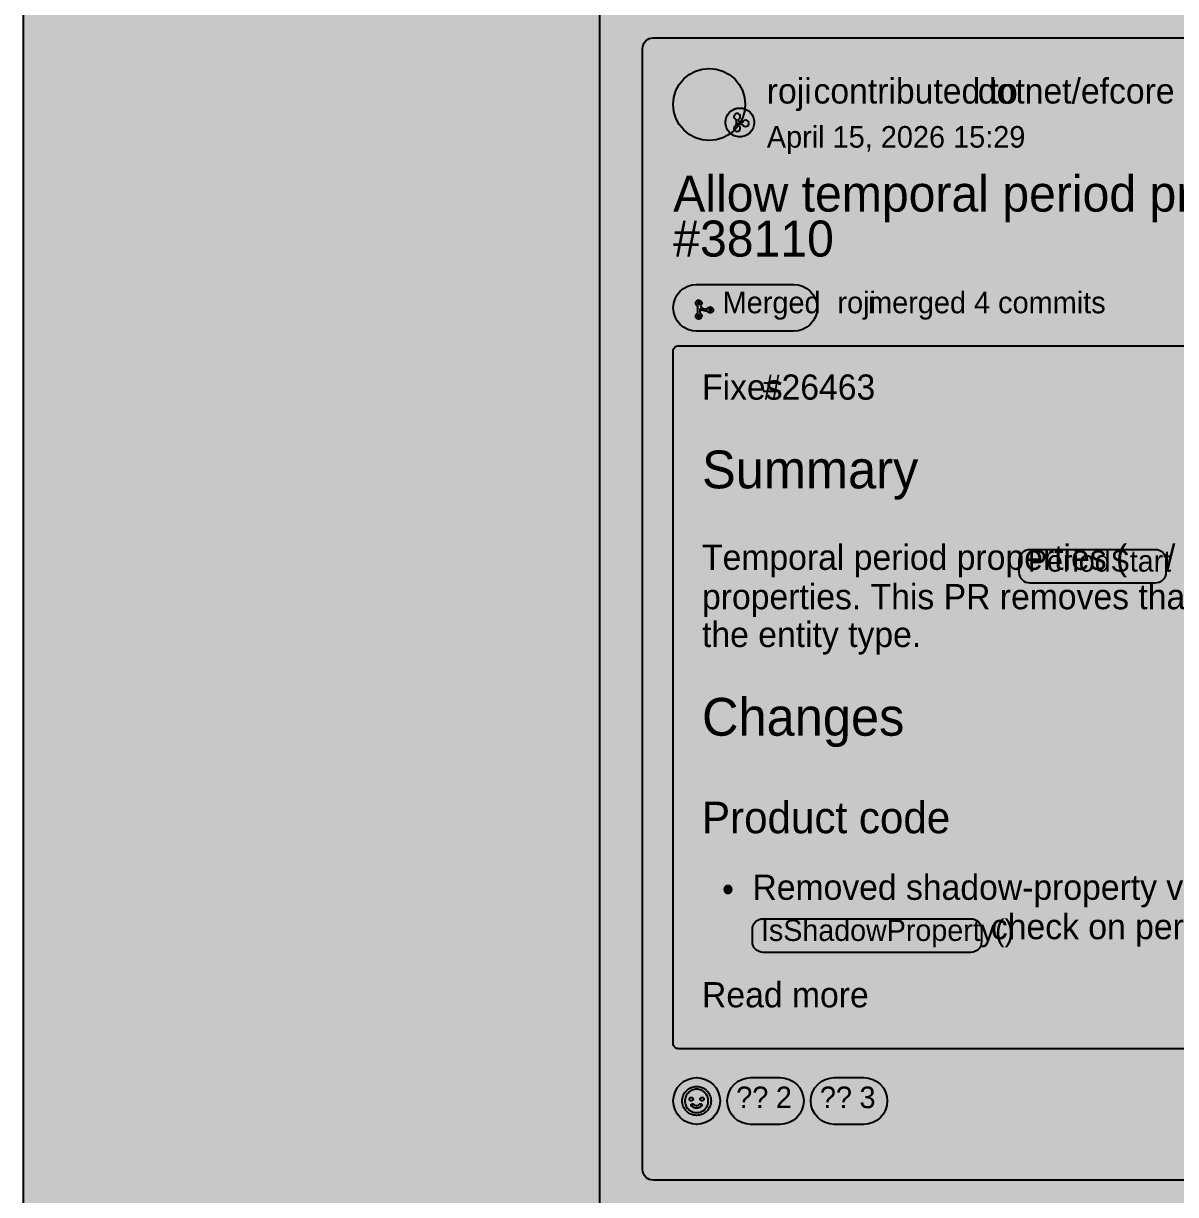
# Model space of a CAD drawing. Extents: x 0 to 2255, y 0 to 8703.
# Drawn here: x 0 to 640, y 378 to 1029 of the extents above; entities that cross this region are included whole.
import ezdxf

# ---------------------------------------------------------------- set-up
doc = ezdxf.new("R2010")
doc.units = 0

msp = doc.modelspace()

# ---------------------------------------------------------------- hatches: boundary and pattern name
at = {"true_color": 0x0d1117}
for points in [[(0, 8703), (1280, 8703), (1280, 0.44), (0, 0.44)], [(0, 8639), (1280, 8639), (1280, 0.44), (0, 0.44)], [(0, 8639), (320, 8639), (320, 0.44), (0, 0.44)], [(350, 1020.98), (998.03, 1020.98), (998.03, 1020.98), (999.2, 1020.87), (1000.33, 1020.53), (1001.36, 1019.97), (1002.27, 1019.23), (1003.02, 1018.32), (1003.57, 1017.28), (1003.92, 1016.15), (1004.03, 1014.98), (1004.03, 392.44), (1004.03, 392.44), (1003.92, 391.27), (1003.57, 390.14), (1003.02, 389.1), (1002.27, 388.19), (1001.36, 387.45), (1000.33, 386.89), (999.2, 386.55), (998.03, 386.44), (350, 386.44), (350, 386.44), (348.83, 386.55), (347.7, 386.89), (346.67, 387.45), (345.76, 388.19), (345.01, 389.1), (344.46, 390.14), (344.12, 391.27), (344, 392.44), (344, 1014.98), (344, 1014.98), (344.12, 1016.15), (344.46, 1017.28), (345.01, 1018.32), (345.76, 1019.23), (346.67, 1019.97), (347.7, 1020.53), (348.83, 1020.87), (350, 1020.98)], [(398, 981.98), (398, 981.98), (398, 981.98), (399.56, 981.83), (401.06, 981.38), (402.44, 980.64), (403.66, 979.64), (404.65, 978.43), (405.39, 977.05), (405.85, 975.55), (406, 973.98), (406, 973.98), (406, 973.98), (405.85, 972.42), (405.39, 970.92), (404.65, 969.54), (403.66, 968.33), (402.44, 967.33), (401.06, 966.59), (399.56, 966.14), (398, 965.98), (398, 965.98), (398, 965.98), (396.44, 966.14), (394.94, 966.59), (393.56, 967.33), (392.34, 968.33), (391.35, 969.54), (390.61, 970.92), (390.15, 972.42), (390, 973.98), (390, 973.98), (390, 973.98), (390.15, 975.55), (390.61, 977.05), (391.35, 978.43), (392.34, 979.64), (393.56, 980.64), (394.94, 981.38), (396.44, 981.83), (398, 981.98)]]:
    msp.add_hatch(color=256, dxfattribs=at).paths.add_polyline_path(points, flags=0)
at = {"true_color": 0x010409}
msp.add_hatch(color=256, dxfattribs=at).paths.add_polyline_path([(0, 8639), (1280, 8639), (1280, 0.44), (0, 0.44)], flags=0)
at = {"true_color": 0xffffff}
msp.add_hatch(color=256, dxfattribs=at).paths.add_polyline_path([(381, 1003.98), (381, 1003.98), (381, 1003.98), (384.9, 1003.6), (388.65, 1002.46), (392.11, 1000.61), (395.14, 998.13), (397.63, 995.1), (399.48, 991.64), (400.62, 987.89), (401, 983.98), (401, 983.98), (401, 983.98), (400.62, 980.08), (399.48, 976.33), (397.63, 972.87), (395.14, 969.84), (392.11, 967.35), (388.65, 965.51), (384.9, 964.37), (381, 963.98), (381, 963.98), (381, 963.98), (377.1, 964.37), (373.35, 965.51), (369.89, 967.35), (366.86, 969.84), (364.37, 972.87), (362.52, 976.33), (361.38, 980.08), (361, 983.98), (361, 983.98), (361, 983.98), (361.38, 987.89), (362.52, 991.64), (364.37, 995.1), (366.86, 998.13), (369.89, 1000.61), (373.35, 1002.46), (377.1, 1003.6), (381, 1003.98)], flags=0)
at = {"true_color": 0xab7df8}
h = msp.add_hatch(color=256, dxfattribs=at)
h.paths.add_polyline_path([(398, 965.98), (397.22, 966.02), (396.44, 966.14), (395.68, 966.33), (394.94, 966.59), (394.23, 966.93), (393.56, 967.33), (392.92, 967.8), (392.34, 968.33), (391.82, 968.91), (391.35, 969.54), (390.94, 970.21), (390.61, 970.92), (390.34, 971.66), (390.15, 972.42), (390.04, 973.2), (390, 973.98), (390.04, 974.77), (390.15, 975.55), (390.34, 976.31), (390.61, 977.05), (390.94, 977.76), (391.35, 978.43), (391.82, 979.06), (392.34, 979.64), (392.92, 980.17), (393.56, 980.64), (394.23, 981.04), (394.94, 981.38), (395.68, 981.64), (396.44, 981.83), (397.22, 981.95), (398, 981.98), (398.78, 981.95), (399.56, 981.83), (400.32, 981.64), (401.06, 981.38), (401.77, 981.04), (402.44, 980.64), (403.08, 980.17), (403.66, 979.64), (404.18, 979.06), (404.65, 978.43), (405.06, 977.76), (405.39, 977.05), (405.66, 976.31), (405.85, 975.55), (405.96, 974.77), (406, 973.98), (405.96, 973.2), (405.85, 972.42), (405.66, 971.66), (405.39, 970.92), (405.06, 970.21), (404.65, 969.54), (404.18, 968.91), (403.66, 968.33), (403.08, 967.8), (402.44, 967.33), (401.77, 966.93), (401.06, 966.59), (400.32, 966.33), (399.56, 966.14), (398.78, 966.02), (398, 965.98)], flags=0)
h.paths.add_polyline_path([(398.25, 977.23), (398.14, 977.85), (397.81, 978.39), (397.32, 978.78), (396.72, 978.97), (396.09, 978.94), (395.52, 978.68), (395.07, 978.24), (394.81, 977.67), (394.76, 977.04), (394.94, 976.44), (395.32, 975.94), (395.85, 975.61), (396, 975.08), (396, 974.45), (396, 973.82), (396, 973.19), (396, 972.55), (395.56, 972.21), (395.1, 971.78), (394.82, 971.22), (394.76, 970.59), (394.92, 969.99), (395.29, 969.48), (395.81, 969.13), (396.42, 968.99), (397.04, 969.07), (397.6, 969.37), (398.01, 969.85), (398.22, 970.44), (398.22, 971.06), (397.99, 971.65), (397.57, 972.12), (397.01, 972.41), (397, 973.03), (397, 973.66), (397.44, 973.42), (398.01, 973.15), (398.62, 973.01), (399.25, 972.98), (399.69, 972.7), (400.07, 972.19), (400.6, 971.86), (401.21, 971.73), (401.83, 971.83), (402.38, 972.15), (402.78, 972.63), (402.98, 973.23), (402.96, 973.86), (402.72, 974.44), (402.29, 974.89), (401.72, 975.17), (401.1, 975.23), (400.49, 975.06), (399.98, 974.69), (399.64, 974.17), (399.13, 973.98), (398.51, 974.05), (397.93, 974.3), (397.46, 974.71), (397.14, 975.25), (397.32, 975.69), (397.81, 976.08), (398.14, 976.62), (398.25, 977.23)], flags=0)
at = {"true_color": 0x8957e5}
msp.add_hatch(color=256, dxfattribs=at).paths.add_polyline_path([(374, 883.98), (427.94, 883.98), (427.94, 883.98), (430.47, 883.73), (432.91, 882.99), (435.16, 881.79), (437.13, 880.18), (438.75, 878.21), (439.95, 875.96), (440.69, 873.52), (440.94, 870.98), (440.94, 870.98), (440.94, 870.98), (440.69, 868.45), (439.95, 866.01), (438.75, 863.76), (437.13, 861.79), (435.16, 860.18), (432.91, 858.97), (430.47, 858.23), (427.94, 857.98), (374, 857.98), (374, 857.98), (371.46, 858.23), (369.03, 858.97), (366.78, 860.18), (364.81, 861.79), (363.19, 863.76), (361.99, 866.01), (361.25, 868.45), (361, 870.98), (361, 870.98), (361, 870.98), (361.25, 873.52), (361.99, 875.96), (363.19, 878.21), (364.81, 880.18), (366.78, 881.79), (369.03, 882.99), (371.46, 883.73), (374, 883.98)], flags=0)
at = {"true_color": 0xffffff}
h = msp.add_hatch(color=256, dxfattribs=at)
h.paths.add_polyline_path([(376.09, 872.12), (376.46, 871.55), (376.94, 871.06), (377.51, 870.69), (378.15, 870.46), (378.83, 870.36), (379.51, 870.36), (380.06, 870.57), (380.48, 871.1), (381.08, 871.42), (381.76, 871.47), (382.4, 871.26), (382.91, 870.81), (383.2, 870.2), (383.23, 869.52), (382.98, 868.89), (382.51, 868.4), (381.88, 868.14), (381.2, 868.15), (380.58, 868.42), (380.12, 868.92), (379.64, 869.23), (378.95, 869.23), (378.27, 869.29), (377.61, 869.44), (376.98, 869.7), (376.4, 870.06), (375.88, 870.51), (375.75, 870.14), (375.75, 869.46), (375.75, 868.78), (375.75, 868.09), (376.27, 867.72), (376.69, 867.18), (376.87, 866.53), (376.78, 865.86), (376.43, 865.28), (375.87, 864.88), (375.21, 864.74), (374.54, 864.86), (373.98, 865.24), (373.61, 865.81), (373.5, 866.48), (373.66, 867.14), (374.07, 867.69), (374.62, 868.05), (374.62, 868.73), (374.62, 869.41), (374.62, 870.1), (374.62, 870.78), (374.62, 871.47), (374.45, 872.03), (373.91, 872.45), (373.58, 873.04), (373.51, 873.71), (373.71, 874.36), (374.15, 874.88), (374.76, 875.18), (375.44, 875.22), (376.08, 874.98), (376.57, 874.52), (376.84, 873.89), (376.84, 873.21), (376.58, 872.59), (376.09, 872.12)], flags=0)
h.paths.add_polyline_path([(375.19, 865.86), (375.24, 865.86), (375.3, 865.87), (375.35, 865.88), (375.4, 865.9), (375.45, 865.93), (375.5, 865.95), (375.54, 865.99), (375.59, 866.02), (375.62, 866.07), (375.66, 866.11), (375.68, 866.16), (375.71, 866.21), (375.73, 866.26), (375.74, 866.31), (375.75, 866.37), (375.75, 866.42), (375.75, 866.48), (375.74, 866.53), (375.73, 866.59), (375.71, 866.64), (375.68, 866.69), (375.66, 866.73), (375.62, 866.78), (375.59, 866.82), (375.54, 866.86), (375.5, 866.89), (375.45, 866.92), (375.4, 866.94), (375.35, 866.96), (375.3, 866.97), (375.24, 866.98), (375.19, 866.98), (375.13, 866.98), (375.08, 866.97), (375.02, 866.96), (374.97, 866.94), (374.92, 866.92), (374.88, 866.89), (374.83, 866.86), (374.79, 866.82), (374.75, 866.78), (374.72, 866.73), (374.69, 866.69), (374.67, 866.64), (374.65, 866.59), (374.64, 866.53), (374.63, 866.48), (374.62, 866.42), (374.63, 866.37), (374.64, 866.31), (374.65, 866.26), (374.67, 866.21), (374.69, 866.16), (374.72, 866.11), (374.75, 866.07), (374.79, 866.02), (374.83, 865.99), (374.88, 865.95), (374.92, 865.93), (374.97, 865.9), (375.02, 865.88), (375.08, 865.87), (375.13, 865.86), (375.19, 865.86)], flags=0)
h.paths.add_polyline_path([(381.56, 869.23), (381.62, 869.24), (381.67, 869.25), (381.73, 869.26), (381.78, 869.28), (381.83, 869.3), (381.87, 869.33), (381.92, 869.36), (381.96, 869.4), (382, 869.44), (382.03, 869.48), (382.06, 869.53), (382.08, 869.58), (382.1, 869.63), (382.11, 869.69), (382.12, 869.74), (382.12, 869.8), (382.12, 869.85), (382.11, 869.91), (382.1, 869.96), (382.08, 870.01), (382.06, 870.06), (382.03, 870.11), (382, 870.15), (381.96, 870.19), (381.92, 870.23), (381.87, 870.26), (381.83, 870.29), (381.78, 870.32), (381.73, 870.34), (381.67, 870.35), (381.62, 870.36), (381.56, 870.36), (381.51, 870.36), (381.45, 870.35), (381.4, 870.34), (381.35, 870.32), (381.3, 870.29), (381.25, 870.26), (381.21, 870.23), (381.16, 870.19), (381.13, 870.15), (381.09, 870.11), (381.07, 870.06), (381.04, 870.01), (381.02, 869.96), (381.01, 869.91), (381, 869.85), (381, 869.8), (381, 869.74), (381.01, 869.69), (381.02, 869.63), (381.04, 869.58), (381.07, 869.53), (381.09, 869.48), (381.13, 869.44), (381.16, 869.4), (381.21, 869.36), (381.25, 869.33), (381.3, 869.3), (381.35, 869.28), (381.4, 869.26), (381.45, 869.25), (381.51, 869.24), (381.56, 869.23)], flags=0)
h.paths.add_polyline_path([(375.75, 873.55), (375.75, 873.6), (375.74, 873.66), (375.73, 873.71), (375.71, 873.76), (375.68, 873.81), (375.65, 873.86), (375.62, 873.9), (375.58, 873.94), (375.54, 873.98), (375.5, 874.01), (375.45, 874.04), (375.4, 874.07), (375.35, 874.08), (375.3, 874.1), (375.24, 874.1), (375.19, 874.11), (375.13, 874.1), (375.08, 874.1), (375.02, 874.08), (374.97, 874.06), (374.92, 874.04), (374.87, 874.01), (374.83, 873.98), (374.79, 873.94), (374.75, 873.9), (374.72, 873.86), (374.69, 873.81), (374.67, 873.76), (374.65, 873.71), (374.64, 873.65), (374.63, 873.6), (374.62, 873.54), (374.63, 873.49), (374.64, 873.43), (374.65, 873.38), (374.67, 873.33), (374.69, 873.28), (374.72, 873.23), (374.75, 873.19), (374.79, 873.15), (374.83, 873.11), (374.88, 873.08), (374.92, 873.05), (374.97, 873.02), (375.03, 873.01), (375.08, 872.99), (375.13, 872.99), (375.19, 872.98), (375.24, 872.99), (375.3, 872.99), (375.35, 873.01), (375.4, 873.03), (375.45, 873.05), (375.5, 873.08), (375.55, 873.11), (375.59, 873.15), (375.62, 873.19), (375.66, 873.23), (375.68, 873.28), (375.71, 873.33), (375.73, 873.38), (375.74, 873.44), (375.75, 873.49), (375.75, 873.55)], flags=0)
at = {"true_color": 0x151b23}
for points in [[(364, 849.98), (984.03, 849.98), (984.03, 849.98), (984.62, 849.93), (985.18, 849.76), (985.7, 849.48), (986.15, 849.11), (986.53, 848.65), (986.8, 848.13), (986.97, 847.57), (987.03, 846.98), (987.03, 462.44), (987.03, 462.44), (986.97, 461.85), (986.8, 461.29), (986.53, 460.77), (986.15, 460.32), (985.7, 459.94), (985.18, 459.67), (984.62, 459.5), (984.03, 459.44), (364, 459.44), (364, 459.44), (363.41, 459.5), (362.85, 459.67), (362.33, 459.94), (361.88, 460.32), (361.51, 460.77), (361.23, 461.29), (361.06, 461.85), (361, 462.44), (361, 846.98), (361, 846.98), (361.06, 847.57), (361.23, 848.13), (361.51, 848.65), (361.88, 849.11), (362.33, 849.48), (362.85, 849.76), (363.41, 849.93), (364, 849.98)], [(374, 443.44), (374, 443.44), (374, 443.44), (376.54, 443.19), (378.97, 442.45), (381.22, 441.25), (383.19, 439.63), (384.81, 437.66), (386.01, 435.41), (386.75, 432.97), (387, 430.44), (387, 430.44), (387, 430.44), (386.75, 427.9), (386.01, 425.46), (384.81, 423.22), (383.19, 421.25), (381.22, 419.63), (378.97, 418.43), (376.54, 417.69), (374, 417.44), (374, 417.44), (374, 417.44), (371.46, 417.69), (369.03, 418.43), (366.78, 419.63), (364.81, 421.25), (363.19, 423.22), (361.99, 425.46), (361.25, 427.9), (361, 430.44), (361, 430.44), (361, 430.44), (361.25, 432.97), (361.99, 435.41), (363.19, 437.66), (364.81, 439.63), (366.78, 441.25), (369.03, 442.45), (371.46, 443.19), (374, 443.44)]]:
    msp.add_hatch(color=256, dxfattribs=at).paths.add_polyline_path(points, flags=0)
at = {"true_color": 0x656c76}
for points in [[(559.27, 736.81), (628.75, 736.81), (628.75, 736.81), (629.92, 736.7), (631.05, 736.36), (632.08, 735.8), (632.99, 735.06), (633.74, 734.15), (634.29, 733.11), (634.63, 731.98), (634.75, 730.81), (634.75, 724.06), (634.75, 724.06), (634.63, 722.89), (634.29, 721.77), (633.74, 720.73), (632.99, 719.82), (632.08, 719.07), (631.05, 718.52), (629.92, 718.18), (628.75, 718.06), (559.27, 718.06), (559.27, 718.06), (558.1, 718.18), (556.97, 718.52), (555.93, 719.07), (555.02, 719.82), (554.28, 720.73), (553.72, 721.77), (553.38, 722.89), (553.27, 724.06), (553.27, 730.81), (553.27, 730.81), (553.38, 731.98), (553.72, 733.11), (554.28, 734.15), (555.02, 735.06), (555.93, 735.8), (556.97, 736.36), (558.1, 736.7), (559.27, 736.81)], [(411, 531.67), (526.28, 531.67), (526.28, 531.67), (527.45, 531.56), (528.58, 531.22), (529.61, 530.66), (530.52, 529.91), (531.27, 529.01), (531.82, 527.97), (532.17, 526.84), (532.28, 525.67), (532.28, 518.92), (532.28, 518.92), (532.17, 517.75), (531.82, 516.63), (531.27, 515.59), (530.52, 514.68), (529.61, 513.93), (528.58, 513.38), (527.45, 513.04), (526.28, 512.92), (411, 512.92), (411, 512.92), (409.83, 513.04), (408.7, 513.38), (407.67, 513.93), (406.76, 514.68), (406.01, 515.59), (405.46, 516.63), (405.12, 517.75), (405, 518.92), (405, 525.67), (405, 525.67), (405.12, 526.84), (405.46, 527.97), (406.01, 529.01), (406.76, 529.91), (407.67, 530.66), (408.7, 531.22), (409.83, 531.56), (411, 531.67)]]:
    msp.add_hatch(color=256, dxfattribs=at).paths.add_polyline_path(points, flags=0)
at = {"true_color": 0x9198a1}
h = msp.add_hatch(color=256, dxfattribs=at)
h.paths.add_polyline_path([(374, 438.44), (374.78, 438.4), (375.56, 438.29), (376.32, 438.09), (377.06, 437.83), (377.77, 437.49), (378.44, 437.09), (379.08, 436.62), (379.66, 436.09), (380.18, 435.51), (380.65, 434.88), (381.06, 434.21), (381.39, 433.5), (381.66, 432.76), (381.85, 432), (381.96, 431.22), (382, 430.44), (381.96, 429.65), (381.85, 428.88), (381.66, 428.11), (381.39, 427.38), (381.06, 426.67), (380.65, 425.99), (380.18, 425.36), (379.66, 424.78), (379.08, 424.25), (378.44, 423.79), (377.77, 423.38), (377.06, 423.04), (376.32, 422.78), (375.56, 422.59), (374.78, 422.48), (374, 422.44), (373.22, 422.48), (372.44, 422.59), (371.68, 422.78), (370.94, 423.04), (370.23, 423.38), (369.56, 423.79), (368.92, 424.25), (368.34, 424.78), (367.82, 425.36), (367.35, 425.99), (366.94, 426.67), (366.61, 427.38), (366.34, 428.11), (366.15, 428.88), (366.04, 429.65), (366, 430.44), (366.04, 431.22), (366.15, 432), (366.34, 432.76), (366.61, 433.5), (366.94, 434.21), (367.35, 434.88), (367.82, 435.51), (368.34, 436.09), (368.92, 436.62), (369.56, 437.09), (370.23, 437.49), (370.94, 437.83), (371.68, 438.09), (372.44, 438.29), (373.22, 438.4), (374, 438.44)], flags=0)
h.paths.add_polyline_path([(367.5, 430.44), (367.53, 429.8), (367.62, 429.17), (367.78, 428.55), (367.99, 427.95), (368.27, 427.37), (368.59, 426.83), (368.98, 426.31), (369.4, 425.84), (369.88, 425.41), (370.39, 425.03), (370.94, 424.7), (371.51, 424.43), (372.11, 424.22), (372.73, 424.06), (373.36, 423.97), (374, 423.94), (374.64, 423.97), (375.27, 424.06), (375.89, 424.22), (376.49, 424.43), (377.06, 424.7), (377.61, 425.03), (378.12, 425.41), (378.6, 425.84), (379.02, 426.31), (379.41, 426.83), (379.73, 427.37), (380.01, 427.95), (380.22, 428.55), (380.38, 429.17), (380.47, 429.8), (380.5, 430.44), (380.47, 431.07), (380.38, 431.71), (380.22, 432.32), (380.01, 432.93), (379.73, 433.5), (379.41, 434.05), (379.02, 434.56), (378.6, 435.03), (378.12, 435.46), (377.61, 435.84), (377.06, 436.17), (376.49, 436.44), (375.89, 436.66), (375.27, 436.81), (374.64, 436.91), (374, 436.94), (373.36, 436.91), (372.73, 436.81), (372.11, 436.66), (371.51, 436.44), (370.94, 436.17), (370.39, 435.84), (369.88, 435.46), (369.4, 435.03), (368.98, 434.56), (368.59, 434.05), (368.27, 433.5), (367.99, 432.93), (367.78, 432.32), (367.62, 431.71), (367.53, 431.07), (367.5, 430.44)], flags=0)
h.paths.add_polyline_path([(371.32, 428.8), (371.55, 428.91), (371.81, 428.93), (372.05, 428.87), (372.27, 428.73), (372.44, 428.54), (372.63, 428.37), (372.84, 428.23), (373.08, 428.11), (373.32, 428.03), (373.57, 427.97), (373.82, 427.94), (374.08, 427.94), (374.34, 427.96), (374.59, 428.01), (374.84, 428.08), (375.07, 428.18), (375.29, 428.31), (375.49, 428.47), (375.67, 428.66), (375.86, 428.83), (376.1, 428.93), (376.35, 428.93), (376.6, 428.86), (376.8, 428.7), (376.94, 428.49), (377, 428.24), (376.97, 427.98), (376.86, 427.76), (376.73, 427.59), (376.56, 427.41), (376.36, 427.24), (376.16, 427.09), (375.94, 426.95), (375.71, 426.83), (375.48, 426.72), (375.24, 426.63), (374.99, 426.56), (374.74, 426.5), (374.49, 426.46), (374.23, 426.44), (373.97, 426.44), (373.72, 426.45), (373.46, 426.47), (373.21, 426.51), (372.96, 426.57), (372.71, 426.65), (372.47, 426.74), (372.24, 426.85), (372.01, 426.98), (371.8, 427.12), (371.6, 427.28), (371.41, 427.45), (371.23, 427.64), (371.22, 427.82), (371.43, 427.96), (371.64, 428.11), (371.65, 428.11), (371.43, 427.97), (371.22, 427.82), (371.06, 427.89), (371, 428.14), (371.03, 428.39), (371.14, 428.62), (371.32, 428.8)], flags=0)
h.paths.add_polyline_path([(378, 431.44), (378, 431.34), (377.98, 431.24), (377.96, 431.15), (377.92, 431.05), (377.88, 430.97), (377.83, 430.88), (377.77, 430.8), (377.71, 430.73), (377.63, 430.66), (377.56, 430.61), (377.47, 430.56), (377.38, 430.51), (377.29, 430.48), (377.2, 430.46), (377.1, 430.44), (377, 430.44), (376.9, 430.44), (376.8, 430.46), (376.71, 430.48), (376.62, 430.51), (376.53, 430.56), (376.44, 430.61), (376.37, 430.66), (376.29, 430.73), (376.23, 430.8), (376.17, 430.88), (376.12, 430.97), (376.08, 431.05), (376.04, 431.15), (376.02, 431.24), (376, 431.34), (376, 431.44), (376, 431.54), (376.02, 431.63), (376.04, 431.73), (376.08, 431.82), (376.12, 431.91), (376.17, 431.99), (376.23, 432.07), (376.29, 432.14), (376.37, 432.21), (376.44, 432.27), (376.53, 432.32), (376.62, 432.36), (376.71, 432.39), (376.8, 432.42), (376.9, 432.43), (377, 432.44), (377.1, 432.43), (377.2, 432.42), (377.29, 432.39), (377.38, 432.36), (377.47, 432.32), (377.56, 432.27), (377.63, 432.21), (377.71, 432.14), (377.77, 432.07), (377.83, 431.99), (377.88, 431.91), (377.92, 431.82), (377.96, 431.73), (377.98, 431.63), (378, 431.54), (378, 431.44)], flags=0)
h.paths.add_polyline_path([(371, 430.44), (370.9, 430.44), (370.8, 430.46), (370.71, 430.48), (370.62, 430.51), (370.53, 430.56), (370.44, 430.61), (370.37, 430.66), (370.29, 430.73), (370.23, 430.8), (370.17, 430.88), (370.12, 430.97), (370.08, 431.05), (370.04, 431.15), (370.02, 431.24), (370, 431.34), (370, 431.44), (370, 431.54), (370.02, 431.63), (370.04, 431.73), (370.08, 431.82), (370.12, 431.91), (370.17, 431.99), (370.23, 432.07), (370.29, 432.14), (370.37, 432.21), (370.44, 432.27), (370.53, 432.32), (370.62, 432.36), (370.71, 432.39), (370.8, 432.42), (370.9, 432.43), (371, 432.44), (371.1, 432.43), (371.2, 432.42), (371.29, 432.39), (371.38, 432.36), (371.47, 432.32), (371.56, 432.27), (371.63, 432.21), (371.71, 432.14), (371.77, 432.07), (371.83, 431.99), (371.88, 431.91), (371.92, 431.82), (371.96, 431.73), (371.98, 431.63), (372, 431.54), (372, 431.44), (372, 431.34), (371.98, 431.24), (371.96, 431.15), (371.92, 431.05), (371.88, 430.97), (371.83, 430.88), (371.77, 430.8), (371.71, 430.73), (371.63, 430.66), (371.56, 430.61), (371.47, 430.56), (371.38, 430.51), (371.29, 430.48), (371.2, 430.46), (371.1, 430.44), (371, 430.44)], flags=0)
h.paths.add_polyline_path([(376.25, 428.19), (376.27, 428.17), (376.29, 428.16), (376.31, 428.15), (376.32, 428.14), (376.34, 428.12), (376.36, 428.11), (376.38, 428.1), (376.4, 428.08), (376.42, 428.07), (376.44, 428.06), (376.45, 428.04), (376.47, 428.03), (376.49, 428.02), (376.51, 428.01), (376.53, 427.99), (376.55, 427.98), (376.56, 427.97), (376.58, 427.95), (376.6, 427.94), (376.62, 427.93), (376.64, 427.91), (376.66, 427.9), (376.68, 427.89), (376.69, 427.88), (376.71, 427.86), (376.73, 427.85), (376.75, 427.84), (376.77, 427.82), (376.79, 427.81), (376.81, 427.8), (376.82, 427.78), (376.84, 427.77), (376.82, 427.78), (376.81, 427.8), (376.79, 427.81), (376.77, 427.82), (376.75, 427.84), (376.73, 427.85), (376.71, 427.86), (376.69, 427.88), (376.68, 427.89), (376.66, 427.9), (376.64, 427.91), (376.62, 427.93), (376.6, 427.94), (376.58, 427.95), (376.56, 427.97), (376.55, 427.98), (376.53, 427.99), (376.51, 428.01), (376.49, 428.02), (376.47, 428.03), (376.45, 428.04), (376.44, 428.06), (376.42, 428.07), (376.4, 428.08), (376.38, 428.1), (376.36, 428.11), (376.34, 428.12), (376.32, 428.14), (376.31, 428.15), (376.29, 428.16), (376.27, 428.17), (376.25, 428.19)], flags=0)

# ---------------------------------------------------------------- linework, layer by layer
at = {"true_color": 0x0d1117}
for points in [[(0, 8703), (1280, 8703), (1280, 0.44), (0, 0.44)], [(0, 8639), (1280, 8639), (1280, 0.44), (0, 0.44)], [(0, 8639), (320, 8639), (320, 0.44), (0, 0.44)], [(398, 981.98), (398, 981.98), (398, 981.98), (399.56, 981.83), (401.06, 981.38), (402.44, 980.64), (403.66, 979.64), (404.65, 978.43), (405.39, 977.05), (405.85, 975.55), (406, 973.98), (406, 973.98), (406, 973.98), (405.85, 972.42), (405.39, 970.92), (404.65, 969.54), (403.66, 968.33), (402.44, 967.33), (401.06, 966.59), (399.56, 966.14), (398, 965.98), (398, 965.98), (398, 965.98), (396.44, 966.14), (394.94, 966.59), (393.56, 967.33), (392.34, 968.33), (391.35, 969.54), (390.61, 970.92), (390.15, 972.42), (390, 973.98), (390, 973.98), (390, 973.98), (390.15, 975.55), (390.61, 977.05), (391.35, 978.43), (392.34, 979.64), (393.56, 980.64), (394.94, 981.38), (396.44, 981.83), (398, 981.98)]]:
    msp.add_lwpolyline(points, close=True, dxfattribs=at)
at = {"true_color": 0x010409}
for points in [[(0, 8639), (1280, 8639), (1280, 0.44), (0, 0.44)], [(381, 1003.98), (381, 1003.98), (381, 1003.98), (384.9, 1003.6), (388.65, 1002.46), (392.11, 1000.61), (395.14, 998.13), (397.63, 995.1), (399.48, 991.64), (400.62, 987.89), (401, 983.98), (401, 983.98), (401, 983.98), (400.62, 980.08), (399.48, 976.33), (397.63, 972.87), (395.14, 969.84), (392.11, 967.35), (388.65, 965.51), (384.9, 964.37), (381, 963.98), (381, 963.98), (381, 963.98), (377.1, 964.37), (373.35, 965.51), (369.89, 967.35), (366.86, 969.84), (364.37, 972.87), (362.52, 976.33), (361.38, 980.08), (361, 983.98), (361, 983.98), (361, 983.98), (361.38, 987.89), (362.52, 991.64), (364.37, 995.1), (366.86, 998.13), (369.89, 1000.61), (373.35, 1002.46), (377.1, 1003.6), (381, 1003.98)]]:
    msp.add_lwpolyline(points, close=True, dxfattribs=at)
at = {"true_color": 0x3d444d}
msp.add_lwpolyline([(998.03, 386.44), (350, 386.44), (350, 386.44), (348.83, 386.55), (347.7, 386.89), (346.67, 387.45), (345.76, 388.19), (345.01, 389.1), (344.46, 390.14), (344.12, 391.27), (344, 392.44), (344, 1014.98), (344, 1014.98), (344.12, 1016.15), (344.46, 1017.28), (345.01, 1018.32), (345.76, 1019.23), (346.67, 1019.97), (347.7, 1020.53), (348.83, 1020.87), (350, 1020.98), (350, 1020.98), (998.03, 1020.98)], dxfattribs=at)
at = {"true_color": 0xab7df8}
for points in [[(398, 965.98), (397.22, 966.02), (396.44, 966.14), (395.68, 966.33), (394.94, 966.59), (394.23, 966.93), (393.56, 967.33), (392.92, 967.8), (392.34, 968.33), (391.82, 968.91), (391.35, 969.54), (390.94, 970.21), (390.61, 970.92), (390.34, 971.66), (390.15, 972.42), (390.04, 973.2), (390, 973.98), (390.04, 974.77), (390.15, 975.55), (390.34, 976.31), (390.61, 977.05), (390.94, 977.76), (391.35, 978.43), (391.82, 979.06), (392.34, 979.64), (392.92, 980.17), (393.56, 980.64), (394.23, 981.04), (394.94, 981.38), (395.68, 981.64), (396.44, 981.83), (397.22, 981.95), (398, 981.98), (398.78, 981.95), (399.56, 981.83), (400.32, 981.64), (401.06, 981.38), (401.77, 981.04), (402.44, 980.64), (403.08, 980.17), (403.66, 979.64), (404.18, 979.06), (404.65, 978.43), (405.06, 977.76), (405.39, 977.05), (405.66, 976.31), (405.85, 975.55), (405.96, 974.77), (406, 973.98), (405.96, 973.2), (405.85, 972.42), (405.66, 971.66), (405.39, 970.92), (405.06, 970.21), (404.65, 969.54), (404.18, 968.91), (403.66, 968.33), (403.08, 967.8), (402.44, 967.33), (401.77, 966.93), (401.06, 966.59), (400.32, 966.33), (399.56, 966.14), (398.78, 966.02), (398, 965.98)], [(398.25, 977.23), (398.14, 977.85), (397.81, 978.39), (397.32, 978.78), (396.72, 978.97), (396.09, 978.94), (395.52, 978.68), (395.07, 978.24), (394.81, 977.67), (394.76, 977.04), (394.94, 976.44), (395.32, 975.94), (395.85, 975.61), (396, 975.08), (396, 974.45), (396, 973.82), (396, 973.19), (396, 972.55), (395.56, 972.21), (395.1, 971.78), (394.82, 971.22), (394.76, 970.59), (394.92, 969.99), (395.29, 969.48), (395.81, 969.13), (396.42, 968.99), (397.04, 969.07), (397.6, 969.37), (398.01, 969.85), (398.22, 970.44), (398.22, 971.06), (397.99, 971.65), (397.57, 972.12), (397.01, 972.41), (397, 973.03), (397, 973.66), (397.44, 973.42), (398.01, 973.15), (398.62, 973.01), (399.25, 972.98), (399.69, 972.7), (400.07, 972.19), (400.6, 971.86), (401.21, 971.73), (401.83, 971.83), (402.38, 972.15), (402.78, 972.63), (402.98, 973.23), (402.96, 973.86), (402.72, 974.44), (402.29, 974.89), (401.72, 975.17), (401.1, 975.23), (400.49, 975.06), (399.98, 974.69), (399.64, 974.17), (399.13, 973.98), (398.51, 974.05), (397.93, 974.3), (397.46, 974.71), (397.14, 975.25), (397.32, 975.69), (397.81, 976.08), (398.14, 976.62), (398.25, 977.23)]]:
    msp.add_lwpolyline(points, close=True, dxfattribs=at)
at = {"true_color": 0x8957e5}
msp.add_lwpolyline([(374, 883.98), (427.94, 883.98), (427.94, 883.98), (430.47, 883.73), (432.91, 882.99), (435.16, 881.79), (437.13, 880.18), (438.75, 878.21), (439.95, 875.96), (440.69, 873.52), (440.94, 870.98), (440.94, 870.98), (440.94, 870.98), (440.69, 868.45), (439.95, 866.01), (438.75, 863.76), (437.13, 861.79), (435.16, 860.18), (432.91, 858.97), (430.47, 858.23), (427.94, 857.98), (374, 857.98), (374, 857.98), (371.46, 858.23), (369.03, 858.97), (366.78, 860.18), (364.81, 861.79), (363.19, 863.76), (361.99, 866.01), (361.25, 868.45), (361, 870.98), (361, 870.98), (361, 870.98), (361.25, 873.52), (361.99, 875.96), (363.19, 878.21), (364.81, 880.18), (366.78, 881.79), (369.03, 882.99), (371.46, 883.73), (374, 883.98)], close=True, dxfattribs=at)
at = {"true_color": 0xffffff}
for points in [[(376.09, 872.12), (376.46, 871.55), (376.94, 871.06), (377.51, 870.69), (378.15, 870.46), (378.83, 870.36), (379.51, 870.36), (380.06, 870.57), (380.48, 871.1), (381.08, 871.42), (381.76, 871.47), (382.4, 871.26), (382.91, 870.81), (383.2, 870.2), (383.23, 869.52), (382.98, 868.89), (382.51, 868.4), (381.88, 868.14), (381.2, 868.15), (380.58, 868.42), (380.12, 868.92), (379.64, 869.23), (378.95, 869.23), (378.27, 869.29), (377.61, 869.44), (376.98, 869.7), (376.4, 870.06), (375.88, 870.51), (375.75, 870.14), (375.75, 869.46), (375.75, 868.78), (375.75, 868.09), (376.27, 867.72), (376.69, 867.18), (376.87, 866.53), (376.78, 865.86), (376.43, 865.28), (375.87, 864.88), (375.21, 864.74), (374.54, 864.86), (373.98, 865.24), (373.61, 865.81), (373.5, 866.48), (373.66, 867.14), (374.07, 867.69), (374.62, 868.05), (374.62, 868.73), (374.62, 869.41), (374.62, 870.1), (374.62, 870.78), (374.62, 871.47), (374.45, 872.03), (373.91, 872.45), (373.58, 873.04), (373.51, 873.71), (373.71, 874.36), (374.15, 874.88), (374.76, 875.18), (375.44, 875.22), (376.08, 874.98), (376.57, 874.52), (376.84, 873.89), (376.84, 873.21), (376.58, 872.59), (376.09, 872.12)], [(375.75, 873.55), (375.75, 873.6), (375.74, 873.66), (375.73, 873.71), (375.71, 873.76), (375.68, 873.81), (375.65, 873.86), (375.62, 873.9), (375.58, 873.94), (375.54, 873.98), (375.5, 874.01), (375.45, 874.04), (375.4, 874.07), (375.35, 874.08), (375.3, 874.1), (375.24, 874.1), (375.19, 874.11), (375.13, 874.1), (375.08, 874.1), (375.02, 874.08), (374.97, 874.06), (374.92, 874.04), (374.87, 874.01), (374.83, 873.98), (374.79, 873.94), (374.75, 873.9), (374.72, 873.86), (374.69, 873.81), (374.67, 873.76), (374.65, 873.71), (374.64, 873.65), (374.63, 873.6), (374.62, 873.54), (374.63, 873.49), (374.64, 873.43), (374.65, 873.38), (374.67, 873.33), (374.69, 873.28), (374.72, 873.23), (374.75, 873.19), (374.79, 873.15), (374.83, 873.11), (374.88, 873.08), (374.92, 873.05), (374.97, 873.02), (375.03, 873.01), (375.08, 872.99), (375.13, 872.99), (375.19, 872.98), (375.24, 872.99), (375.3, 872.99), (375.35, 873.01), (375.4, 873.03), (375.45, 873.05), (375.5, 873.08), (375.55, 873.11), (375.59, 873.15), (375.62, 873.19), (375.66, 873.23), (375.68, 873.28), (375.71, 873.33), (375.73, 873.38), (375.74, 873.44), (375.75, 873.49), (375.75, 873.55)], [(375.19, 865.86), (375.24, 865.86), (375.3, 865.87), (375.35, 865.88), (375.4, 865.9), (375.45, 865.93), (375.5, 865.95), (375.54, 865.99), (375.59, 866.02), (375.62, 866.07), (375.66, 866.11), (375.68, 866.16), (375.71, 866.21), (375.73, 866.26), (375.74, 866.31), (375.75, 866.37), (375.75, 866.42), (375.75, 866.48), (375.74, 866.53), (375.73, 866.59), (375.71, 866.64), (375.68, 866.69), (375.66, 866.73), (375.62, 866.78), (375.59, 866.82), (375.54, 866.86), (375.5, 866.89), (375.45, 866.92), (375.4, 866.94), (375.35, 866.96), (375.3, 866.97), (375.24, 866.98), (375.19, 866.98), (375.13, 866.98), (375.08, 866.97), (375.02, 866.96), (374.97, 866.94), (374.92, 866.92), (374.88, 866.89), (374.83, 866.86), (374.79, 866.82), (374.75, 866.78), (374.72, 866.73), (374.69, 866.69), (374.67, 866.64), (374.65, 866.59), (374.64, 866.53), (374.63, 866.48), (374.62, 866.42), (374.63, 866.37), (374.64, 866.31), (374.65, 866.26), (374.67, 866.21), (374.69, 866.16), (374.72, 866.11), (374.75, 866.07), (374.79, 866.02), (374.83, 865.99), (374.88, 865.95), (374.92, 865.93), (374.97, 865.9), (375.02, 865.88), (375.08, 865.87), (375.13, 865.86), (375.19, 865.86)], [(381.56, 869.23), (381.62, 869.24), (381.67, 869.25), (381.73, 869.26), (381.78, 869.28), (381.83, 869.3), (381.87, 869.33), (381.92, 869.36), (381.96, 869.4), (382, 869.44), (382.03, 869.48), (382.06, 869.53), (382.08, 869.58), (382.1, 869.63), (382.11, 869.69), (382.12, 869.74), (382.12, 869.8), (382.12, 869.85), (382.11, 869.91), (382.1, 869.96), (382.08, 870.01), (382.06, 870.06), (382.03, 870.11), (382, 870.15), (381.96, 870.19), (381.92, 870.23), (381.87, 870.26), (381.83, 870.29), (381.78, 870.32), (381.73, 870.34), (381.67, 870.35), (381.62, 870.36), (381.56, 870.36), (381.51, 870.36), (381.45, 870.35), (381.4, 870.34), (381.35, 870.32), (381.3, 870.29), (381.25, 870.26), (381.21, 870.23), (381.16, 870.19), (381.13, 870.15), (381.09, 870.11), (381.07, 870.06), (381.04, 870.01), (381.02, 869.96), (381.01, 869.91), (381, 869.85), (381, 869.8), (381, 869.74), (381.01, 869.69), (381.02, 869.63), (381.04, 869.58), (381.07, 869.53), (381.09, 869.48), (381.13, 869.44), (381.16, 869.4), (381.21, 869.36), (381.25, 869.33), (381.3, 869.3), (381.35, 869.28), (381.4, 869.26), (381.45, 869.25), (381.51, 869.24), (381.56, 869.23)]]:
    msp.add_lwpolyline(points, close=True, dxfattribs=at)
at = {"true_color": 0x151b23}
msp.add_lwpolyline([(984.03, 459.44), (364, 459.44), (364, 459.44), (363.41, 459.5), (362.85, 459.67), (362.33, 459.94), (361.88, 460.32), (361.51, 460.77), (361.23, 461.29), (361.06, 461.85), (361, 462.44), (361, 846.98), (361, 846.98), (361.06, 847.57), (361.23, 848.13), (361.51, 848.65), (361.88, 849.11), (362.33, 849.48), (362.85, 849.76), (363.41, 849.93), (364, 849.98), (364, 849.98), (984.03, 849.98)], dxfattribs=at)
at = {"true_color": 0x656c76}
for points in [[(559.27, 736.81), (628.75, 736.81), (628.75, 736.81), (629.92, 736.7), (631.05, 736.36), (632.08, 735.8), (632.99, 735.06), (633.74, 734.15), (634.29, 733.11), (634.63, 731.98), (634.75, 730.81), (634.75, 724.06), (634.75, 724.06), (634.63, 722.89), (634.29, 721.77), (633.74, 720.73), (632.99, 719.82), (632.08, 719.07), (631.05, 718.52), (629.92, 718.18), (628.75, 718.06), (559.27, 718.06), (559.27, 718.06), (558.1, 718.18), (556.97, 718.52), (555.93, 719.07), (555.02, 719.82), (554.28, 720.73), (553.72, 721.77), (553.38, 722.89), (553.27, 724.06), (553.27, 730.81), (553.27, 730.81), (553.38, 731.98), (553.72, 733.11), (554.28, 734.15), (555.02, 735.06), (555.93, 735.8), (556.97, 736.36), (558.1, 736.7), (559.27, 736.81)], [(411, 531.67), (526.28, 531.67), (526.28, 531.67), (527.45, 531.56), (528.58, 531.22), (529.61, 530.66), (530.52, 529.91), (531.27, 529.01), (531.82, 527.97), (532.17, 526.84), (532.28, 525.67), (532.28, 518.92), (532.28, 518.92), (532.17, 517.75), (531.82, 516.63), (531.27, 515.59), (530.52, 514.68), (529.61, 513.93), (528.58, 513.38), (527.45, 513.04), (526.28, 512.92), (411, 512.92), (411, 512.92), (409.83, 513.04), (408.7, 513.38), (407.67, 513.93), (406.76, 514.68), (406.01, 515.59), (405.46, 516.63), (405.12, 517.75), (405, 518.92), (405, 525.67), (405, 525.67), (405.12, 526.84), (405.46, 527.97), (406.01, 529.01), (406.76, 529.91), (407.67, 530.66), (408.7, 531.22), (409.83, 531.56), (411, 531.67)]]:
    msp.add_lwpolyline(points, close=True, dxfattribs=at)
at = {"true_color": 0x3d444d}
for points in [[(374, 443.44), (374, 443.44), (374, 443.44), (376.54, 443.19), (378.97, 442.45), (381.22, 441.25), (383.19, 439.63), (384.81, 437.66), (386.01, 435.41), (386.75, 432.97), (387, 430.44), (387, 430.44), (387, 430.44), (386.75, 427.9), (386.01, 425.46), (384.81, 423.22), (383.19, 421.25), (381.22, 419.63), (378.97, 418.43), (376.54, 417.69), (374, 417.44), (374, 417.44), (374, 417.44), (371.46, 417.69), (369.03, 418.43), (366.78, 419.63), (364.81, 421.25), (363.19, 423.22), (361.99, 425.46), (361.25, 427.9), (361, 430.44), (361, 430.44), (361, 430.44), (361.25, 432.97), (361.99, 435.41), (363.19, 437.66), (364.81, 439.63), (366.78, 441.25), (369.03, 442.45), (371.46, 443.19), (374, 443.44)], [(404, 443.44), (420.47, 443.44), (420.47, 443.44), (423, 443.19), (425.44, 442.45), (427.69, 441.25), (429.66, 439.63), (431.28, 437.66), (432.48, 435.41), (433.22, 432.97), (433.47, 430.44), (433.47, 430.44), (433.47, 430.44), (433.22, 427.9), (432.48, 425.46), (431.28, 423.22), (429.66, 421.25), (427.69, 419.63), (425.44, 418.43), (423, 417.69), (420.47, 417.44), (404, 417.44), (404, 417.44), (401.46, 417.69), (399.03, 418.43), (396.78, 419.63), (394.81, 421.25), (393.19, 423.22), (391.99, 425.46), (391.25, 427.9), (391, 430.44), (391, 430.44), (391, 430.44), (391.25, 432.97), (391.99, 435.41), (393.19, 437.66), (394.81, 439.63), (396.78, 441.25), (399.03, 442.45), (401.46, 443.19), (404, 443.44)], [(450.47, 443.44), (466.94, 443.44), (466.94, 443.44), (469.47, 443.19), (471.91, 442.45), (474.16, 441.25), (476.13, 439.63), (477.75, 437.66), (478.95, 435.41), (479.69, 432.97), (479.94, 430.44), (479.94, 430.44), (479.94, 430.44), (479.69, 427.9), (478.95, 425.46), (477.75, 423.22), (476.13, 421.25), (474.16, 419.63), (471.91, 418.43), (469.47, 417.69), (466.94, 417.44), (450.47, 417.44), (450.47, 417.44), (447.93, 417.69), (445.49, 418.43), (443.25, 419.63), (441.28, 421.25), (439.66, 423.22), (438.46, 425.46), (437.72, 427.9), (437.47, 430.44), (437.47, 430.44), (437.47, 430.44), (437.72, 432.97), (438.46, 435.41), (439.66, 437.66), (441.28, 439.63), (443.25, 441.25), (445.49, 442.45), (447.93, 443.19), (450.47, 443.44)]]:
    msp.add_lwpolyline(points, close=True, dxfattribs=at)
at = {"true_color": 0x9198a1}
for points in [[(374, 438.44), (374.78, 438.4), (375.56, 438.29), (376.32, 438.09), (377.06, 437.83), (377.77, 437.49), (378.44, 437.09), (379.08, 436.62), (379.66, 436.09), (380.18, 435.51), (380.65, 434.88), (381.06, 434.21), (381.39, 433.5), (381.66, 432.76), (381.85, 432), (381.96, 431.22), (382, 430.44), (381.96, 429.65), (381.85, 428.88), (381.66, 428.11), (381.39, 427.38), (381.06, 426.67), (380.65, 425.99), (380.18, 425.36), (379.66, 424.78), (379.08, 424.25), (378.44, 423.79), (377.77, 423.38), (377.06, 423.04), (376.32, 422.78), (375.56, 422.59), (374.78, 422.48), (374, 422.44), (373.22, 422.48), (372.44, 422.59), (371.68, 422.78), (370.94, 423.04), (370.23, 423.38), (369.56, 423.79), (368.92, 424.25), (368.34, 424.78), (367.82, 425.36), (367.35, 425.99), (366.94, 426.67), (366.61, 427.38), (366.34, 428.11), (366.15, 428.88), (366.04, 429.65), (366, 430.44), (366.04, 431.22), (366.15, 432), (366.34, 432.76), (366.61, 433.5), (366.94, 434.21), (367.35, 434.88), (367.82, 435.51), (368.34, 436.09), (368.92, 436.62), (369.56, 437.09), (370.23, 437.49), (370.94, 437.83), (371.68, 438.09), (372.44, 438.29), (373.22, 438.4), (374, 438.44)], [(367.5, 430.44), (367.53, 429.8), (367.62, 429.17), (367.78, 428.55), (367.99, 427.95), (368.27, 427.37), (368.59, 426.83), (368.98, 426.31), (369.4, 425.84), (369.88, 425.41), (370.39, 425.03), (370.94, 424.7), (371.51, 424.43), (372.11, 424.22), (372.73, 424.06), (373.36, 423.97), (374, 423.94), (374.64, 423.97), (375.27, 424.06), (375.89, 424.22), (376.49, 424.43), (377.06, 424.7), (377.61, 425.03), (378.12, 425.41), (378.6, 425.84), (379.02, 426.31), (379.41, 426.83), (379.73, 427.37), (380.01, 427.95), (380.22, 428.55), (380.38, 429.17), (380.47, 429.8), (380.5, 430.44), (380.47, 431.07), (380.38, 431.71), (380.22, 432.32), (380.01, 432.93), (379.73, 433.5), (379.41, 434.05), (379.02, 434.56), (378.6, 435.03), (378.12, 435.46), (377.61, 435.84), (377.06, 436.17), (376.49, 436.44), (375.89, 436.66), (375.27, 436.81), (374.64, 436.91), (374, 436.94), (373.36, 436.91), (372.73, 436.81), (372.11, 436.66), (371.51, 436.44), (370.94, 436.17), (370.39, 435.84), (369.88, 435.46), (369.4, 435.03), (368.98, 434.56), (368.59, 434.05), (368.27, 433.5), (367.99, 432.93), (367.78, 432.32), (367.62, 431.71), (367.53, 431.07), (367.5, 430.44)], [(371, 430.44), (370.9, 430.44), (370.8, 430.46), (370.71, 430.48), (370.62, 430.51), (370.53, 430.56), (370.44, 430.61), (370.37, 430.66), (370.29, 430.73), (370.23, 430.8), (370.17, 430.88), (370.12, 430.97), (370.08, 431.05), (370.04, 431.15), (370.02, 431.24), (370, 431.34), (370, 431.44), (370, 431.54), (370.02, 431.63), (370.04, 431.73), (370.08, 431.82), (370.12, 431.91), (370.17, 431.99), (370.23, 432.07), (370.29, 432.14), (370.37, 432.21), (370.44, 432.27), (370.53, 432.32), (370.62, 432.36), (370.71, 432.39), (370.8, 432.42), (370.9, 432.43), (371, 432.44), (371.1, 432.43), (371.2, 432.42), (371.29, 432.39), (371.38, 432.36), (371.47, 432.32), (371.56, 432.27), (371.63, 432.21), (371.71, 432.14), (371.77, 432.07), (371.83, 431.99), (371.88, 431.91), (371.92, 431.82), (371.96, 431.73), (371.98, 431.63), (372, 431.54), (372, 431.44), (372, 431.34), (371.98, 431.24), (371.96, 431.15), (371.92, 431.05), (371.88, 430.97), (371.83, 430.88), (371.77, 430.8), (371.71, 430.73), (371.63, 430.66), (371.56, 430.61), (371.47, 430.56), (371.38, 430.51), (371.29, 430.48), (371.2, 430.46), (371.1, 430.44), (371, 430.44)], [(378, 431.44), (378, 431.34), (377.98, 431.24), (377.96, 431.15), (377.92, 431.05), (377.88, 430.97), (377.83, 430.88), (377.77, 430.8), (377.71, 430.73), (377.63, 430.66), (377.56, 430.61), (377.47, 430.56), (377.38, 430.51), (377.29, 430.48), (377.2, 430.46), (377.1, 430.44), (377, 430.44), (376.9, 430.44), (376.8, 430.46), (376.71, 430.48), (376.62, 430.51), (376.53, 430.56), (376.44, 430.61), (376.37, 430.66), (376.29, 430.73), (376.23, 430.8), (376.17, 430.88), (376.12, 430.97), (376.08, 431.05), (376.04, 431.15), (376.02, 431.24), (376, 431.34), (376, 431.44), (376, 431.54), (376.02, 431.63), (376.04, 431.73), (376.08, 431.82), (376.12, 431.91), (376.17, 431.99), (376.23, 432.07), (376.29, 432.14), (376.37, 432.21), (376.44, 432.27), (376.53, 432.32), (376.62, 432.36), (376.71, 432.39), (376.8, 432.42), (376.9, 432.43), (377, 432.44), (377.1, 432.43), (377.2, 432.42), (377.29, 432.39), (377.38, 432.36), (377.47, 432.32), (377.56, 432.27), (377.63, 432.21), (377.71, 432.14), (377.77, 432.07), (377.83, 431.99), (377.88, 431.91), (377.92, 431.82), (377.96, 431.73), (377.98, 431.63), (378, 431.54), (378, 431.44)], [(371.32, 428.8), (371.55, 428.91), (371.81, 428.93), (372.05, 428.87), (372.27, 428.73), (372.44, 428.54), (372.63, 428.37), (372.84, 428.23), (373.08, 428.11), (373.32, 428.03), (373.57, 427.97), (373.82, 427.94), (374.08, 427.94), (374.34, 427.96), (374.59, 428.01), (374.84, 428.08), (375.07, 428.18), (375.29, 428.31), (375.49, 428.47), (375.67, 428.66), (375.86, 428.83), (376.1, 428.93), (376.35, 428.93), (376.6, 428.86), (376.8, 428.7), (376.94, 428.49), (377, 428.24), (376.97, 427.98), (376.86, 427.76), (376.73, 427.59), (376.56, 427.41), (376.36, 427.24), (376.16, 427.09), (375.94, 426.95), (375.71, 426.83), (375.48, 426.72), (375.24, 426.63), (374.99, 426.56), (374.74, 426.5), (374.49, 426.46), (374.23, 426.44), (373.97, 426.44), (373.72, 426.45), (373.46, 426.47), (373.21, 426.51), (372.96, 426.57), (372.71, 426.65), (372.47, 426.74), (372.24, 426.85), (372.01, 426.98), (371.8, 427.12), (371.6, 427.28), (371.41, 427.45), (371.23, 427.64), (371.22, 427.82), (371.43, 427.96), (371.64, 428.11), (371.65, 428.11), (371.43, 427.97), (371.22, 427.82), (371.06, 427.89), (371, 428.14), (371.03, 428.39), (371.14, 428.62), (371.32, 428.8)], [(376.25, 428.19), (376.27, 428.17), (376.29, 428.16), (376.31, 428.15), (376.32, 428.14), (376.34, 428.12), (376.36, 428.11), (376.38, 428.1), (376.4, 428.08), (376.42, 428.07), (376.44, 428.06), (376.45, 428.04), (376.47, 428.03), (376.49, 428.02), (376.51, 428.01), (376.53, 427.99), (376.55, 427.98), (376.56, 427.97), (376.58, 427.95), (376.6, 427.94), (376.62, 427.93), (376.64, 427.91), (376.66, 427.9), (376.68, 427.89), (376.69, 427.88), (376.71, 427.86), (376.73, 427.85), (376.75, 427.84), (376.77, 427.82), (376.79, 427.81), (376.81, 427.8), (376.82, 427.78), (376.84, 427.77), (376.82, 427.78), (376.81, 427.8), (376.79, 427.81), (376.77, 427.82), (376.75, 427.84), (376.73, 427.85), (376.71, 427.86), (376.69, 427.88), (376.68, 427.89), (376.66, 427.9), (376.64, 427.91), (376.62, 427.93), (376.6, 427.94), (376.58, 427.95), (376.56, 427.97), (376.55, 427.98), (376.53, 427.99), (376.51, 428.01), (376.49, 428.02), (376.47, 428.03), (376.45, 428.04), (376.44, 428.06), (376.42, 428.07), (376.4, 428.08), (376.38, 428.1), (376.36, 428.11), (376.34, 428.12), (376.32, 428.14), (376.31, 428.15), (376.29, 428.16), (376.27, 428.17), (376.25, 428.19)]]:
    msp.add_lwpolyline(points, close=True, dxfattribs=at)

# ---------------------------------------------------------------- texts
at = {"true_color": 0xf0f6fc}
for s, height, p in [('roji', 14, (413, 984.48)), ('dotnet/efcore', 14, (530.25, 984.48)), ('Allow temporal period properties to be mapped to CLR properties', 20, (361, 924.48)), ('Fixes', 14, (377, 819.98)), ('Summary', 21, (377, 770.73)), ('Temporal period properties (', 14, (377, 725.44)), ('PeriodStart', 11.9, (558.02, 724.46)), ('/', 14, (634.75, 725.44)), ('properties. This PR removes that restriction, allowing them to be mapped to CLR properties on', 14, (377, 703.58)), ('the entity type.', 14, (377, 682.58)), ('Changes', 21, (377, 633.33)), ('Product code', 17.5, (377, 579.16)), ('Removed shadow-property validation', 14, (405, 542.16)), ('•', 14, (388.16, 541.16)), (' check on period p…', 14, (532.28, 520.3)), ('IsShadowProperty()', 11.9, (409.75, 519.32)), ('Read more', 14, (377, 482.44))]:
    msp.add_text(s, height=height, dxfattribs=at).set_placement(p)
at = {"true_color": 0x9198a1}
for s, height, p in [(' contributed to', 14, (433.73, 984.48)), ('April 15, 2026 15:29', 12, (413, 959.98)), ('#38110', 20, (361, 899.48)), ('roji', 12, (452.23, 867.98)), ('merged 4 commits', 12, (469.25, 867.98)), ('??', 12, (396, 426.44)), ('2', 12, (418, 426.44)), ('??', 12, (442.47, 426.44)), ('3', 12, (464.47, 426.44))]:
    msp.add_text(s, height=height, dxfattribs=at).set_placement(p)
at = {"true_color": 0xffffff}
msp.add_text(' Merged', height=12, dxfattribs=at).set_placement((384, 867.98))
at = {"true_color": 0x4493f8}
msp.add_text('#26463', height=14, dxfattribs=at).set_placement((410.77, 819.98))

doc.saveas('drawing.dxf')
